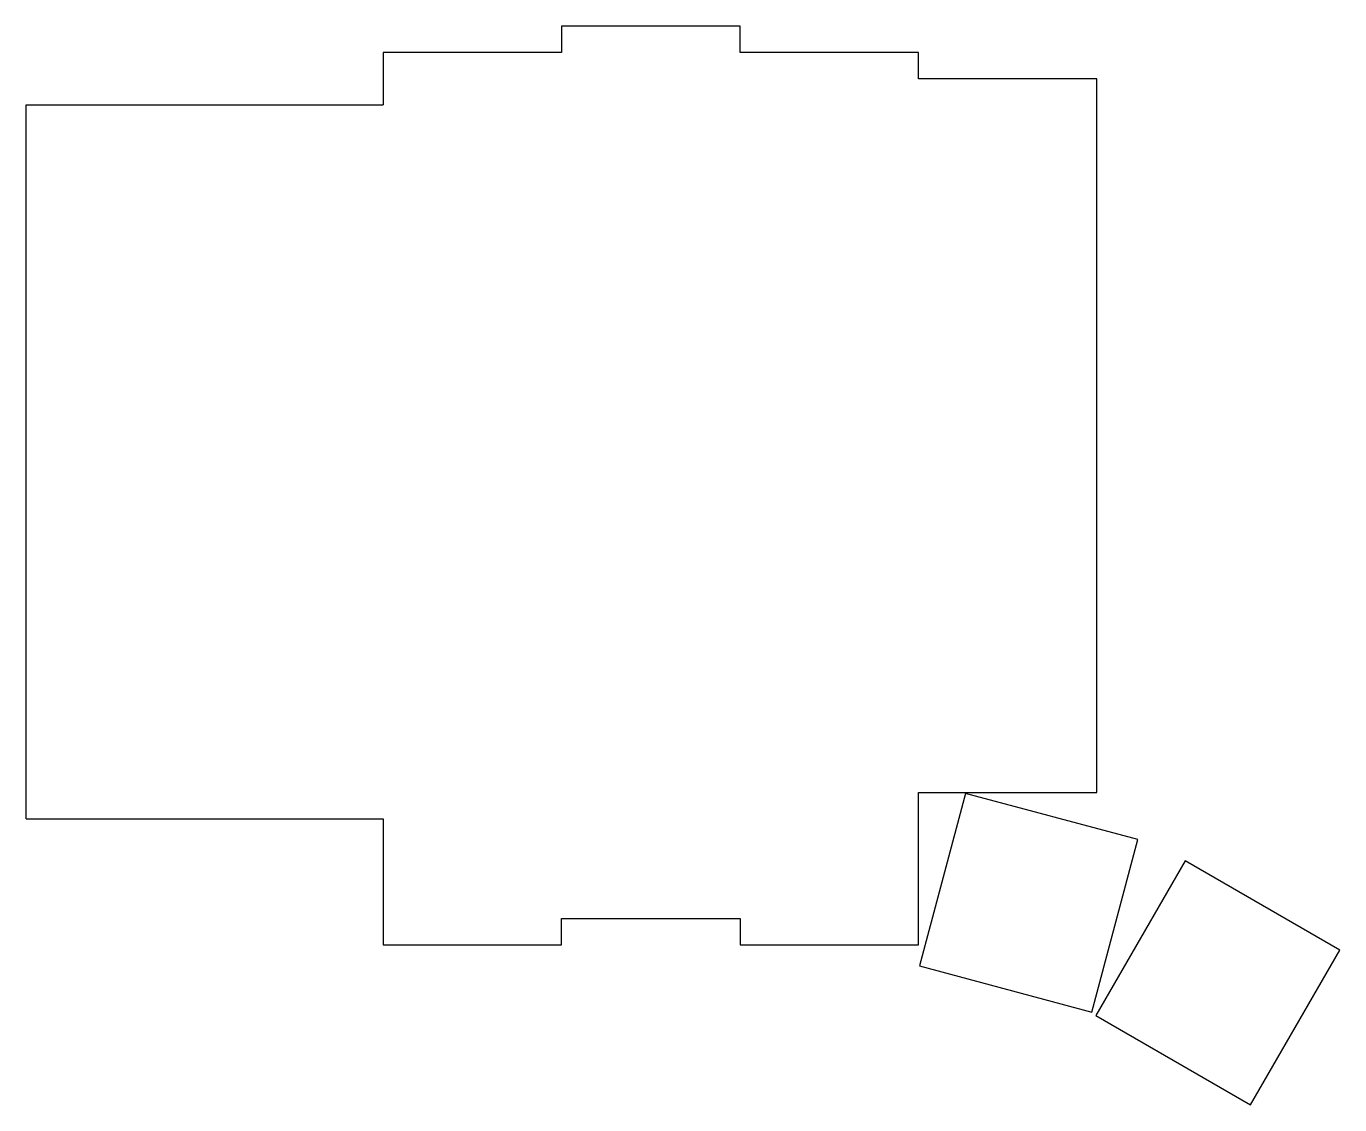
# Model space of a CAD drawing. Header units: millimetres. Extents: x 92 to 217, y -119 to -16.
import ezdxf

# ---------------------------------------------------------------- set-up
doc = ezdxf.new("R2010")
doc.units = ezdxf.units.MM

msp = doc.modelspace()

# ---------------------------------------------------------------- linework, layer by layer
for p, q in [((159.5, -16), (142.5, -16)), ((142.5, -16), (142.5, -18.5)), ((159.5, -18.5), (159.5, -16)), ((142.5, -18.5), (125.5, -18.5)), ((125.5, -18.5), (125.5, -23.5)), ((176.5, -18.5), (159.5, -18.5)), ((176.5, -21), (176.5, -18.5)), ((193.5, -21), (176.5, -21)), ((193.5, -89), (193.5, -21)), ((91.5, -91.5), (91.5, -23.5)), ((91.5, -23.5), (125.5, -23.5)), ((176.5, -103.5), (176.5, -89)), ((176.5, -89), (193.5, -89)), ((180.99, -89.09), (176.59, -105.51)), ((197.41, -93.49), (180.99, -89.09)), ((91.5, -91.5), (125.5, -91.5)), ((125.5, -91.5), (125.5, -103.5)), ((193.01, -109.91), (197.41, -93.49)), ((201.91, -95.52), (193.41, -110.24)), ((216.63, -104.02), (201.91, -95.52)), ((142.5, -103.5), (142.5, -101)), ((142.5, -101), (159.5, -101)), ((159.5, -101), (159.5, -103.5)), ((125.5, -103.5), (142.5, -103.5)), ((159.5, -103.5), (176.5, -103.5)), ((208.13, -118.74), (216.63, -104.02)), ((176.59, -105.51), (193.01, -109.91)), ((193.41, -110.24), (208.13, -118.74))]:
    msp.add_line(p, q)

doc.saveas('drawing.dxf')
